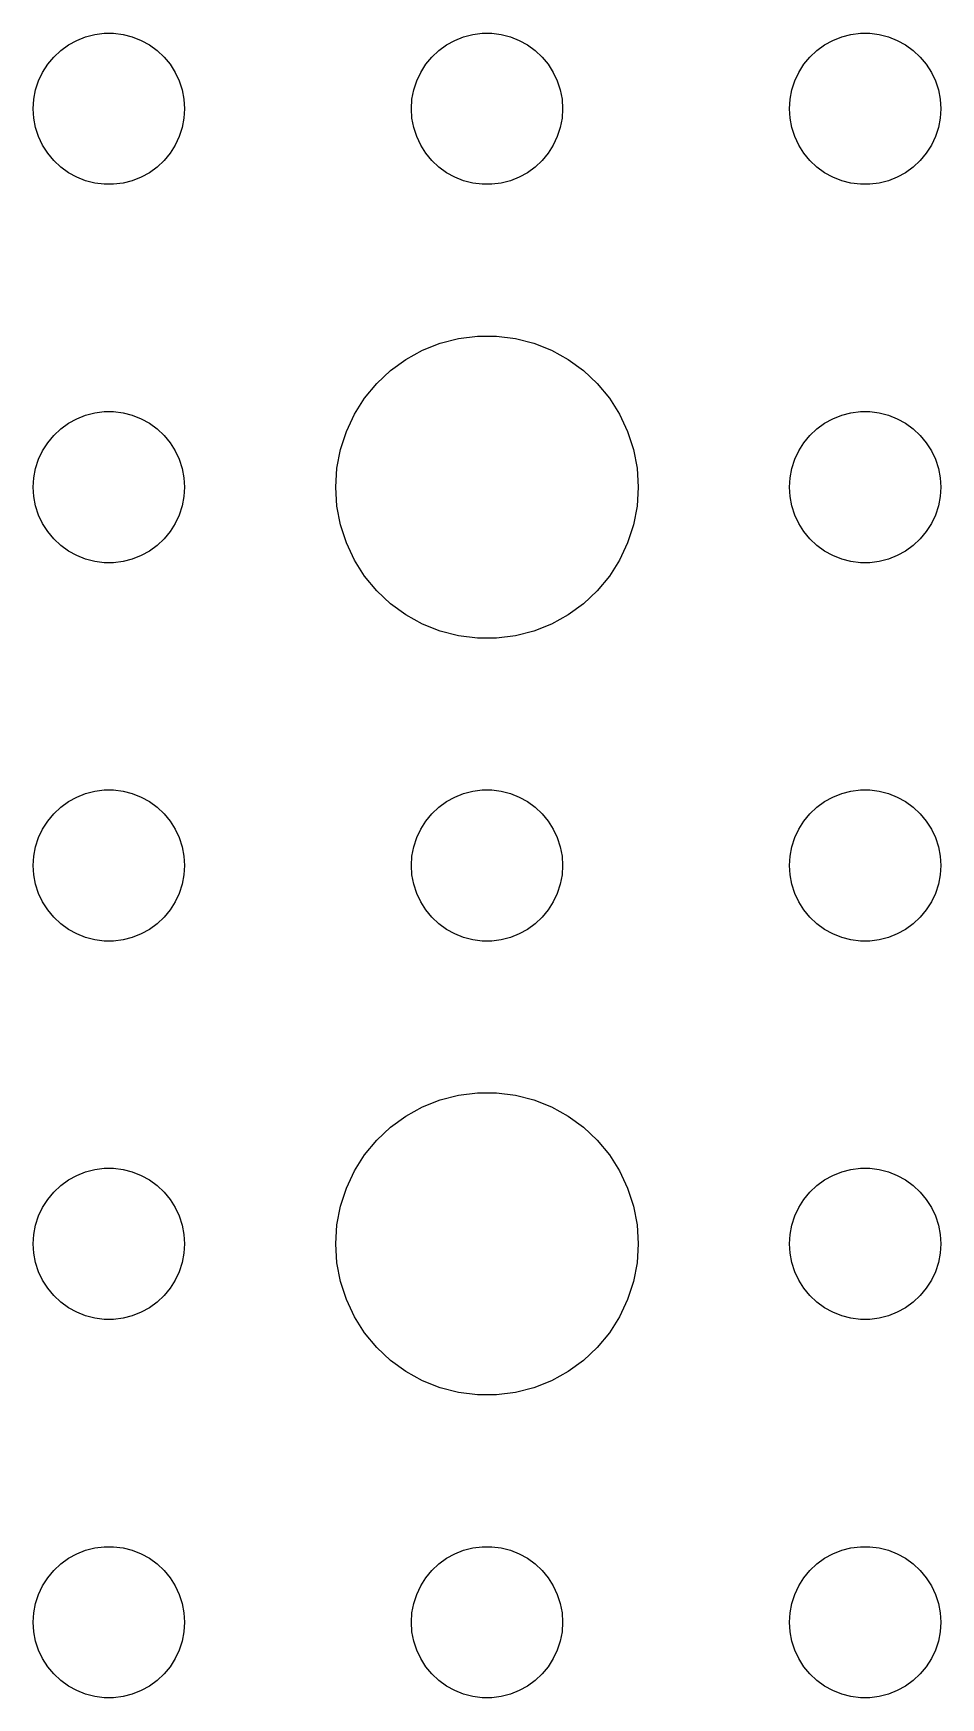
# Model space of a CAD drawing. Header units: metres. Extents: x -150 to 150, y -149 to 149.
# Drawn here: x -1.5 to 16.5, y -1.5 to 31.5 of the extents above; entities that cross this region are included whole.
import ezdxf

# ---------------------------------------------------------------- set-up
doc = ezdxf.new("R2010")
doc.units = ezdxf.units.M

msp = doc.modelspace()

# ---------------------------------------------------------------- linework, layer by layer
for p, q in [((-0.80373, 31.2665), (-0.63866, 31.3572)), ((-0.63866, 31.3572), (-0.46352, 31.4266)), ((-0.46352, 31.4266), (-0.28107, 31.4734)), ((-0.28107, 31.4734), (-0.09418, 31.497)), ((-0.09418, 31.497), (0.09418, 31.497)), ((0.09418, 31.497), (0.28107, 31.4734)), ((0.28107, 31.4734), (0.46352, 31.4266)), ((0.46352, 31.4266), (0.63866, 31.3572)), ((0.63866, 31.3572), (0.80373, 31.2665)), ((6.69626, 31.2665), (6.86133, 31.3572)), ((6.86133, 31.3572), (7.03647, 31.4266)), ((7.03647, 31.4266), (7.21892, 31.4734)), ((7.21892, 31.4734), (7.40581, 31.497)), ((7.40581, 31.497), (7.59418, 31.497)), ((7.59418, 31.497), (7.78107, 31.4734)), ((7.78107, 31.4734), (7.96352, 31.4266)), ((7.96352, 31.4266), (8.13866, 31.3572)), ((8.13866, 31.3572), (8.30373, 31.2665)), ((14.1963, 31.2665), (14.3613, 31.3572)), ((14.3613, 31.3572), (14.5365, 31.4266)), ((14.5365, 31.4266), (14.7189, 31.4734)), ((14.7189, 31.4734), (14.9058, 31.497)), ((14.9058, 31.497), (15.0942, 31.497)), ((15.0942, 31.497), (15.2811, 31.4734)), ((15.2811, 31.4734), (15.4635, 31.4266)), ((15.4635, 31.4266), (15.6387, 31.3572)), ((15.6387, 31.3572), (15.8037, 31.2665)), ((-1.21352, 30.8817), (-1.09344, 31.0268)), ((-1.09344, 31.0268), (-0.95613, 31.1558)), ((-0.95613, 31.1558), (-0.80373, 31.2665)), ((0.80373, 31.2665), (0.95613, 31.1558)), ((0.95613, 31.1558), (1.09344, 31.0268)), ((1.09344, 31.0268), (1.21352, 30.8817)), ((6.28647, 30.8817), (6.40654, 31.0268)), ((6.40654, 31.0268), (6.54385, 31.1558)), ((6.54385, 31.1558), (6.69626, 31.2665)), ((8.30373, 31.2665), (8.45613, 31.1558)), ((8.45613, 31.1558), (8.59344, 31.0268)), ((8.59344, 31.0268), (8.71352, 30.8817)), ((13.7865, 30.8817), (13.9065, 31.0268)), ((13.9065, 31.0268), (14.0439, 31.1558)), ((14.0439, 31.1558), (14.1963, 31.2665)), ((15.8037, 31.2665), (15.9561, 31.1558)), ((15.9561, 31.1558), (16.0934, 31.0268)), ((16.0934, 31.0268), (16.2135, 30.8817)), ((-1.39465, 30.5522), (-1.31445, 30.7226)), ((-1.31445, 30.7226), (-1.21352, 30.8817)), ((1.21352, 30.8817), (1.31445, 30.7226)), ((1.31445, 30.7226), (1.39465, 30.5522)), ((6.10533, 30.5522), (6.18553, 30.7226)), ((6.18553, 30.7226), (6.28647, 30.8817)), ((8.71352, 30.8817), (8.81445, 30.7226)), ((8.81445, 30.7226), (8.89465, 30.5522)), ((13.6053, 30.5522), (13.6855, 30.7226)), ((13.6855, 30.7226), (13.7865, 30.8817)), ((16.2135, 30.8817), (16.3145, 30.7226)), ((16.3145, 30.7226), (16.3947, 30.5522)), ((-1.48816, 30.188), (-1.45287, 30.373)), ((-1.45287, 30.373), (-1.39465, 30.5522)), ((1.39465, 30.5522), (1.45287, 30.373)), ((1.45287, 30.373), (1.48816, 30.188)), ((6.01183, 30.188), (6.04712, 30.373)), ((6.04712, 30.373), (6.10533, 30.5522)), ((8.89465, 30.5522), (8.95287, 30.373)), ((8.95287, 30.373), (8.98816, 30.188)), ((13.5118, 30.188), (13.5471, 30.373)), ((13.5471, 30.373), (13.6053, 30.5522)), ((16.3947, 30.5522), (16.4529, 30.373)), ((16.4529, 30.373), (16.4882, 30.188)), ((-1.5, 30), (-1.48816, 30.188)), ((1.48816, 30.188), (1.5, 30)), ((6, 30), (6.01183, 30.188)), ((8.98816, 30.188), (9, 30)), ((13.5, 30), (13.5118, 30.188)), ((16.4882, 30.188), (16.5, 30)), ((-1.48816, 29.812), (-1.5, 30)), ((-1.45287, 29.627), (-1.48816, 29.812)), ((1.48816, 29.812), (1.45287, 29.627)), ((1.5, 30), (1.48816, 29.812)), ((6.01183, 29.812), (6, 30)), ((6.04712, 29.627), (6.01183, 29.812)), ((8.98816, 29.812), (8.95287, 29.627)), ((9, 30), (8.98816, 29.812)), ((13.5118, 29.812), (13.5, 30)), ((13.5471, 29.627), (13.5118, 29.812)), ((16.4882, 29.812), (16.4529, 29.627)), ((16.5, 30), (16.4882, 29.812)), ((-1.39465, 29.4478), (-1.45287, 29.627)), ((-1.31445, 29.2774), (-1.39465, 29.4478)), ((1.39465, 29.4478), (1.31445, 29.2774)), ((1.45287, 29.627), (1.39465, 29.4478)), ((6.10533, 29.4478), (6.04712, 29.627)), ((6.18553, 29.2774), (6.10533, 29.4478)), ((8.89465, 29.4478), (8.81445, 29.2774)), ((8.95287, 29.627), (8.89465, 29.4478)), ((13.6053, 29.4478), (13.5471, 29.627)), ((13.6855, 29.2774), (13.6053, 29.4478)), ((16.3947, 29.4478), (16.3145, 29.2774)), ((16.4529, 29.627), (16.3947, 29.4478)), ((-1.21352, 29.1183), (-1.31445, 29.2774)), ((-1.09344, 28.9732), (-1.21352, 29.1183)), ((1.21352, 29.1183), (1.09344, 28.9732)), ((1.31445, 29.2774), (1.21352, 29.1183)), ((6.28647, 29.1183), (6.18553, 29.2774)), ((6.40654, 28.9732), (6.28647, 29.1183)), ((8.71352, 29.1183), (8.59344, 28.9732)), ((8.81445, 29.2774), (8.71352, 29.1183)), ((13.7865, 29.1183), (13.6855, 29.2774)), ((13.9065, 28.9732), (13.7865, 29.1183)), ((16.2135, 29.1183), (16.0934, 28.9732)), ((16.3145, 29.2774), (16.2135, 29.1183)), ((-0.95613, 28.8442), (-1.09344, 28.9732)), ((-0.80373, 28.7335), (-0.95613, 28.8442)), ((-0.63866, 28.6427), (-0.80373, 28.7335)), ((0.80373, 28.7335), (0.63866, 28.6427)), ((0.95613, 28.8442), (0.80373, 28.7335)), ((1.09344, 28.9732), (0.95613, 28.8442)), ((6.54385, 28.8442), (6.40654, 28.9732)), ((6.69626, 28.7335), (6.54385, 28.8442)), ((6.86133, 28.6427), (6.69626, 28.7335)), ((8.30373, 28.7335), (8.13866, 28.6427)), ((8.45613, 28.8442), (8.30373, 28.7335)), ((8.59344, 28.9732), (8.45613, 28.8442)), ((14.0439, 28.8442), (13.9065, 28.9732)), ((14.1963, 28.7335), (14.0439, 28.8442)), ((14.3613, 28.6427), (14.1963, 28.7335)), ((15.8037, 28.7335), (15.6387, 28.6427)), ((15.9561, 28.8442), (15.8037, 28.7335)), ((16.0934, 28.9732), (15.9561, 28.8442)), ((-0.46352, 28.5734), (-0.63866, 28.6427)), ((-0.28107, 28.5266), (-0.46352, 28.5734)), ((-0.09418, 28.503), (-0.28107, 28.5266)), ((0.09418, 28.503), (-0.09418, 28.503)), ((0.28107, 28.5266), (0.09418, 28.503)), ((0.46352, 28.5734), (0.28107, 28.5266)), ((0.63866, 28.6427), (0.46352, 28.5734)), ((7.03647, 28.5734), (6.86133, 28.6427)), ((7.21892, 28.5266), (7.03647, 28.5734)), ((7.40581, 28.503), (7.21892, 28.5266)), ((7.59418, 28.503), (7.40581, 28.503)), ((7.78107, 28.5266), (7.59418, 28.503)), ((7.96352, 28.5734), (7.78107, 28.5266)), ((8.13866, 28.6427), (7.96352, 28.5734)), ((14.5365, 28.5734), (14.3613, 28.6427)), ((14.7189, 28.5266), (14.5365, 28.5734)), ((14.9058, 28.503), (14.7189, 28.5266)), ((15.0942, 28.503), (14.9058, 28.503)), ((15.2811, 28.5266), (15.0942, 28.503)), ((15.4635, 28.5734), (15.2811, 28.5266)), ((15.6387, 28.6427), (15.4635, 28.5734)), ((6.57294, 25.3532), (6.93785, 25.4469)), ((6.93785, 25.4469), (7.31161, 25.4941)), ((7.31161, 25.4941), (7.68837, 25.4941)), ((7.68837, 25.4941), (8.06213, 25.4469)), ((8.06213, 25.4469), (8.42705, 25.3532)), ((5.89252, 25.033), (6.22266, 25.2145)), ((6.22266, 25.2145), (6.57294, 25.3532)), ((8.42705, 25.3532), (8.77733, 25.2145)), ((8.77733, 25.2145), (9.10747, 25.033)), ((5.31308, 24.5536), (5.58772, 24.8115)), ((5.58772, 24.8115), (5.89252, 25.033)), ((9.10747, 25.033), (9.41226, 24.8115)), ((9.41226, 24.8115), (9.6869, 24.5536)), ((5.07294, 24.2634), (5.31308, 24.5536)), ((9.6869, 24.5536), (9.92705, 24.2634)), ((4.87108, 23.9453), (5.07294, 24.2634)), ((9.92705, 24.2634), (10.1289, 23.9453)), ((-0.95613, 23.6558), (-0.80373, 23.7665)), ((-0.80373, 23.7665), (-0.63866, 23.8572)), ((-0.63866, 23.8572), (-0.46352, 23.9266)), ((-0.46352, 23.9266), (-0.28107, 23.9734)), ((-0.28107, 23.9734), (-0.09418, 23.997)), ((-0.09418, 23.997), (0.09418, 23.997)), ((0.09418, 23.997), (0.28107, 23.9734)), ((0.28107, 23.9734), (0.46352, 23.9266)), ((0.46352, 23.9266), (0.63866, 23.8572)), ((0.63866, 23.8572), (0.80373, 23.7665)), ((0.80373, 23.7665), (0.95613, 23.6558)), ((4.71066, 23.6044), (4.87108, 23.9453)), ((10.1289, 23.9453), (10.2893, 23.6044)), ((14.0439, 23.6558), (14.1963, 23.7665)), ((14.1963, 23.7665), (14.3613, 23.8572)), ((14.3613, 23.8572), (14.5365, 23.9266)), ((14.5365, 23.9266), (14.7189, 23.9734)), ((14.7189, 23.9734), (14.9058, 23.997)), ((14.9058, 23.997), (15.0942, 23.997)), ((15.0942, 23.997), (15.2811, 23.9734)), ((15.2811, 23.9734), (15.4635, 23.9266)), ((15.4635, 23.9266), (15.6387, 23.8572)), ((15.6387, 23.8572), (15.8037, 23.7665)), ((15.8037, 23.7665), (15.9561, 23.6558)), ((-1.21352, 23.3817), (-1.09344, 23.5268)), ((-1.09344, 23.5268), (-0.95613, 23.6558)), ((0.95613, 23.6558), (1.09344, 23.5268)), ((1.09344, 23.5268), (1.21352, 23.3817)), ((4.59424, 23.2461), (4.71066, 23.6044)), ((10.2893, 23.6044), (10.4057, 23.2461)), ((13.7865, 23.3817), (13.9065, 23.5268)), ((13.9065, 23.5268), (14.0439, 23.6558)), ((15.9561, 23.6558), (16.0934, 23.5268)), ((16.0934, 23.5268), (16.2135, 23.3817)), ((-1.39465, 23.0522), (-1.31445, 23.2226)), ((-1.31445, 23.2226), (-1.21352, 23.3817)), ((1.21352, 23.3817), (1.31445, 23.2226)), ((1.31445, 23.2226), (1.39465, 23.0522)), ((4.52365, 22.876), (4.59424, 23.2461)), ((10.4057, 23.2461), (10.4763, 22.876)), ((13.6053, 23.0522), (13.6855, 23.2226)), ((13.6855, 23.2226), (13.7865, 23.3817)), ((16.2135, 23.3817), (16.3145, 23.2226)), ((16.3145, 23.2226), (16.3947, 23.0522)), ((-1.48816, 22.688), (-1.45287, 22.873)), ((-1.45287, 22.873), (-1.39465, 23.0522)), ((1.39465, 23.0522), (1.45287, 22.873)), ((1.45287, 22.873), (1.48816, 22.688)), ((4.5, 22.5), (4.52365, 22.876)), ((10.4763, 22.876), (10.5, 22.5)), ((13.5118, 22.688), (13.5471, 22.873)), ((13.5471, 22.873), (13.6053, 23.0522)), ((16.3947, 23.0522), (16.4529, 22.873)), ((16.4529, 22.873), (16.4882, 22.688)), ((-1.5, 22.5), (-1.48816, 22.688)), ((-1.48816, 22.312), (-1.5, 22.5)), ((1.48816, 22.688), (1.5, 22.5)), ((1.5, 22.5), (1.48816, 22.312)), ((4.52365, 22.124), (4.5, 22.5)), ((10.5, 22.5), (10.4763, 22.124)), ((13.5, 22.5), (13.5118, 22.688)), ((13.5118, 22.312), (13.5, 22.5)), ((16.4882, 22.688), (16.5, 22.5)), ((16.5, 22.5), (16.4882, 22.312)), ((-1.45287, 22.127), (-1.48816, 22.312)), ((-1.39465, 21.9478), (-1.45287, 22.127)), ((1.45287, 22.127), (1.39465, 21.9478)), ((1.48816, 22.312), (1.45287, 22.127)), ((4.59424, 21.7539), (4.52365, 22.124)), ((10.4763, 22.124), (10.4057, 21.7539)), ((13.5471, 22.127), (13.5118, 22.312)), ((13.6053, 21.9478), (13.5471, 22.127)), ((16.4529, 22.127), (16.3947, 21.9478)), ((16.4882, 22.312), (16.4529, 22.127)), ((-1.31445, 21.7774), (-1.39465, 21.9478)), ((-1.21352, 21.6183), (-1.31445, 21.7774)), ((1.31445, 21.7774), (1.21352, 21.6183)), ((1.39465, 21.9478), (1.31445, 21.7774)), ((13.6855, 21.7774), (13.6053, 21.9478)), ((13.7865, 21.6183), (13.6855, 21.7774)), ((16.3145, 21.7774), (16.2135, 21.6183)), ((16.3947, 21.9478), (16.3145, 21.7774)), ((-1.09344, 21.4732), (-1.21352, 21.6183)), ((-0.95613, 21.3442), (-1.09344, 21.4732)), ((1.09344, 21.4732), (0.95613, 21.3442)), ((1.21352, 21.6183), (1.09344, 21.4732)), ((4.71066, 21.3956), (4.59424, 21.7539)), ((10.4057, 21.7539), (10.2893, 21.3956)), ((13.9065, 21.4732), (13.7865, 21.6183)), ((14.0439, 21.3442), (13.9065, 21.4732)), ((16.0934, 21.4732), (15.9561, 21.3442)), ((16.2135, 21.6183), (16.0934, 21.4732)), ((-0.80373, 21.2335), (-0.95613, 21.3442)), ((-0.63866, 21.1427), (-0.80373, 21.2335)), ((-0.46352, 21.0734), (-0.63866, 21.1427)), ((0.63866, 21.1427), (0.46352, 21.0734)), ((0.80373, 21.2335), (0.63866, 21.1427)), ((0.95613, 21.3442), (0.80373, 21.2335)), ((4.87108, 21.0547), (4.71066, 21.3956)), ((10.2893, 21.3956), (10.1289, 21.0547)), ((14.1963, 21.2335), (14.0439, 21.3442)), ((14.3613, 21.1427), (14.1963, 21.2335)), ((14.5365, 21.0734), (14.3613, 21.1427)), ((15.6387, 21.1427), (15.4635, 21.0734)), ((15.8037, 21.2335), (15.6387, 21.1427)), ((15.9561, 21.3442), (15.8037, 21.2335)), ((-0.28107, 21.0266), (-0.46352, 21.0734)), ((-0.09418, 21.003), (-0.28107, 21.0266)), ((0.09418, 21.003), (-0.09418, 21.003)), ((0.28107, 21.0266), (0.09418, 21.003)), ((0.46352, 21.0734), (0.28107, 21.0266)), ((5.07294, 20.7366), (4.87108, 21.0547)), ((10.1289, 21.0547), (9.92705, 20.7366)), ((14.7189, 21.0266), (14.5365, 21.0734)), ((14.9058, 21.003), (14.7189, 21.0266)), ((15.0942, 21.003), (14.9058, 21.003)), ((15.2811, 21.0266), (15.0942, 21.003)), ((15.4635, 21.0734), (15.2811, 21.0266)), ((5.31308, 20.4464), (5.07294, 20.7366)), ((9.92705, 20.7366), (9.6869, 20.4464)), ((5.58772, 20.1884), (5.31308, 20.4464)), ((5.89252, 19.967), (5.58772, 20.1884)), ((9.41226, 20.1884), (9.10747, 19.967)), ((9.6869, 20.4464), (9.41226, 20.1884)), ((6.22266, 19.7855), (5.89252, 19.967)), ((9.10747, 19.967), (8.77733, 19.7855)), ((6.57294, 19.6468), (6.22266, 19.7855)), ((6.93785, 19.5531), (6.57294, 19.6468)), ((7.31161, 19.5059), (6.93785, 19.5531)), ((7.68837, 19.5059), (7.31161, 19.5059)), ((8.06213, 19.5531), (7.68837, 19.5059)), ((8.42705, 19.6468), (8.06213, 19.5531)), ((8.77733, 19.7855), (8.42705, 19.6468)), ((-0.95613, 16.1558), (-0.80373, 16.2665)), ((-0.80373, 16.2665), (-0.63866, 16.3572)), ((-0.63866, 16.3572), (-0.46352, 16.4266)), ((-0.46352, 16.4266), (-0.28107, 16.4734)), ((-0.28107, 16.4734), (-0.09418, 16.497)), ((-0.09418, 16.497), (0.09418, 16.497)), ((0.09418, 16.497), (0.28107, 16.4734)), ((0.28107, 16.4734), (0.46352, 16.4266)), ((0.46352, 16.4266), (0.63866, 16.3572)), ((0.63866, 16.3572), (0.80373, 16.2665)), ((0.80373, 16.2665), (0.95613, 16.1558)), ((6.54385, 16.1558), (6.69626, 16.2665)), ((6.69626, 16.2665), (6.86133, 16.3572)), ((6.86133, 16.3572), (7.03647, 16.4266)), ((7.03647, 16.4266), (7.21892, 16.4734)), ((7.21892, 16.4734), (7.40581, 16.497)), ((7.40581, 16.497), (7.59418, 16.497)), ((7.59418, 16.497), (7.78107, 16.4734)), ((7.78107, 16.4734), (7.96352, 16.4266)), ((7.96352, 16.4266), (8.13866, 16.3572)), ((8.13866, 16.3572), (8.30373, 16.2665)), ((8.30373, 16.2665), (8.45613, 16.1558)), ((14.0439, 16.1558), (14.1963, 16.2665)), ((14.1963, 16.2665), (14.3613, 16.3572)), ((14.3613, 16.3572), (14.5365, 16.4266)), ((14.5365, 16.4266), (14.7189, 16.4734)), ((14.7189, 16.4734), (14.9058, 16.497)), ((14.9058, 16.497), (15.0942, 16.497)), ((15.0942, 16.497), (15.2811, 16.4734)), ((15.2811, 16.4734), (15.4635, 16.4266)), ((15.4635, 16.4266), (15.6387, 16.3572)), ((15.6387, 16.3572), (15.8037, 16.2665)), ((15.8037, 16.2665), (15.9561, 16.1558)), ((-1.31445, 15.7226), (-1.21352, 15.8817)), ((-1.21352, 15.8817), (-1.09344, 16.0268)), ((-1.09344, 16.0268), (-0.95613, 16.1558)), ((0.95613, 16.1558), (1.09344, 16.0268)), ((1.09344, 16.0268), (1.21352, 15.8817)), ((1.21352, 15.8817), (1.31445, 15.7226)), ((6.18553, 15.7226), (6.28647, 15.8817)), ((6.28647, 15.8817), (6.40654, 16.0268)), ((6.40654, 16.0268), (6.54385, 16.1558)), ((8.45613, 16.1558), (8.59344, 16.0268)), ((8.59344, 16.0268), (8.71352, 15.8817)), ((8.71352, 15.8817), (8.81445, 15.7226)), ((13.6855, 15.7226), (13.7865, 15.8817)), ((13.7865, 15.8817), (13.9065, 16.0268)), ((13.9065, 16.0268), (14.0439, 16.1558)), ((15.9561, 16.1558), (16.0934, 16.0268)), ((16.0934, 16.0268), (16.2135, 15.8817)), ((16.2135, 15.8817), (16.3145, 15.7226)), ((-1.45287, 15.373), (-1.39465, 15.5522)), ((-1.39465, 15.5522), (-1.31445, 15.7226)), ((1.31445, 15.7226), (1.39465, 15.5522)), ((1.39465, 15.5522), (1.45287, 15.373)), ((6.04712, 15.373), (6.10533, 15.5522)), ((6.10533, 15.5522), (6.18553, 15.7226)), ((8.81445, 15.7226), (8.89465, 15.5522)), ((8.89465, 15.5522), (8.95287, 15.373)), ((13.5471, 15.373), (13.6053, 15.5522)), ((13.6053, 15.5522), (13.6855, 15.7226)), ((16.3145, 15.7226), (16.3947, 15.5522)), ((16.3947, 15.5522), (16.4529, 15.373)), ((-1.5, 15), (-1.48816, 15.188)), ((-1.48816, 15.188), (-1.45287, 15.373)), ((1.45287, 15.373), (1.48816, 15.188)), ((1.48816, 15.188), (1.5, 15)), ((6, 15), (6.01183, 15.188)), ((6.01183, 15.188), (6.04712, 15.373)), ((8.95287, 15.373), (8.98816, 15.188)), ((8.98816, 15.188), (9, 15)), ((13.5, 15), (13.5118, 15.188)), ((13.5118, 15.188), (13.5471, 15.373)), ((16.4529, 15.373), (16.4882, 15.188)), ((16.4882, 15.188), (16.5, 15)), ((-1.48816, 14.812), (-1.5, 15)), ((1.5, 15), (1.48816, 14.812)), ((6.01183, 14.812), (6, 15)), ((9, 15), (8.98816, 14.812)), ((13.5118, 14.812), (13.5, 15)), ((16.5, 15), (16.4882, 14.812)), ((-1.45287, 14.627), (-1.48816, 14.812)), ((-1.39465, 14.4478), (-1.45287, 14.627)), ((1.45287, 14.627), (1.39465, 14.4478)), ((1.48816, 14.812), (1.45287, 14.627)), ((6.04712, 14.627), (6.01183, 14.812)), ((6.10533, 14.4478), (6.04712, 14.627)), ((8.95287, 14.627), (8.89465, 14.4478)), ((8.98816, 14.812), (8.95287, 14.627)), ((13.5471, 14.627), (13.5118, 14.812)), ((13.6053, 14.4478), (13.5471, 14.627)), ((16.4529, 14.627), (16.3947, 14.4478)), ((16.4882, 14.812), (16.4529, 14.627)), ((-1.31445, 14.2774), (-1.39465, 14.4478)), ((-1.21352, 14.1183), (-1.31445, 14.2774)), ((1.31445, 14.2774), (1.21352, 14.1183)), ((1.39465, 14.4478), (1.31445, 14.2774)), ((6.18553, 14.2774), (6.10533, 14.4478)), ((6.28647, 14.1183), (6.18553, 14.2774)), ((8.81445, 14.2774), (8.71352, 14.1183)), ((8.89465, 14.4478), (8.81445, 14.2774)), ((13.6855, 14.2774), (13.6053, 14.4478)), ((13.7865, 14.1183), (13.6855, 14.2774)), ((16.3145, 14.2774), (16.2135, 14.1183)), ((16.3947, 14.4478), (16.3145, 14.2774)), ((-1.09344, 13.9732), (-1.21352, 14.1183)), ((-0.95613, 13.8442), (-1.09344, 13.9732)), ((1.09344, 13.9732), (0.95613, 13.8442)), ((1.21352, 14.1183), (1.09344, 13.9732)), ((6.40654, 13.9732), (6.28647, 14.1183)), ((6.54385, 13.8442), (6.40654, 13.9732)), ((8.59344, 13.9732), (8.45613, 13.8442)), ((8.71352, 14.1183), (8.59344, 13.9732)), ((13.9065, 13.9732), (13.7865, 14.1183)), ((14.0439, 13.8442), (13.9065, 13.9732)), ((16.0934, 13.9732), (15.9561, 13.8442)), ((16.2135, 14.1183), (16.0934, 13.9732)), ((-0.80373, 13.7335), (-0.95613, 13.8442)), ((-0.63866, 13.6427), (-0.80373, 13.7335)), ((-0.46352, 13.5734), (-0.63866, 13.6427)), ((-0.28107, 13.5266), (-0.46352, 13.5734)), ((0.46352, 13.5734), (0.28107, 13.5266)), ((0.63866, 13.6427), (0.46352, 13.5734)), ((0.80373, 13.7335), (0.63866, 13.6427)), ((0.95613, 13.8442), (0.80373, 13.7335)), ((6.69626, 13.7335), (6.54385, 13.8442)), ((6.86133, 13.6427), (6.69626, 13.7335)), ((7.03647, 13.5734), (6.86133, 13.6427)), ((7.21892, 13.5266), (7.03647, 13.5734)), ((7.96352, 13.5734), (7.78107, 13.5266)), ((8.13866, 13.6427), (7.96352, 13.5734)), ((8.30373, 13.7335), (8.13866, 13.6427)), ((8.45613, 13.8442), (8.30373, 13.7335)), ((14.1963, 13.7335), (14.0439, 13.8442)), ((14.3613, 13.6427), (14.1963, 13.7335)), ((14.5365, 13.5734), (14.3613, 13.6427)), ((14.7189, 13.5266), (14.5365, 13.5734)), ((15.4635, 13.5734), (15.2811, 13.5266)), ((15.6387, 13.6427), (15.4635, 13.5734)), ((15.8037, 13.7335), (15.6387, 13.6427)), ((15.9561, 13.8442), (15.8037, 13.7335)), ((-0.09418, 13.5029), (-0.28107, 13.5266)), ((0.09418, 13.5029), (-0.09418, 13.5029)), ((0.28107, 13.5266), (0.09418, 13.5029)), ((7.40581, 13.5029), (7.21892, 13.5266)), ((7.59418, 13.5029), (7.40581, 13.5029)), ((7.78107, 13.5266), (7.59418, 13.5029)), ((14.9058, 13.5029), (14.7189, 13.5266)), ((15.0942, 13.5029), (14.9058, 13.5029)), ((15.2811, 13.5266), (15.0942, 13.5029)), ((6.22266, 10.2145), (6.57294, 10.3532)), ((6.57294, 10.3532), (6.93785, 10.4469)), ((6.93785, 10.4469), (7.31161, 10.4941)), ((7.31161, 10.4941), (7.68837, 10.4941)), ((7.68837, 10.4941), (8.06213, 10.4469)), ((8.06213, 10.4469), (8.42705, 10.3532)), ((8.42705, 10.3532), (8.77733, 10.2145)), ((5.58772, 9.81154), (5.89252, 10.033)), ((5.89252, 10.033), (6.22266, 10.2145)), ((8.77733, 10.2145), (9.10747, 10.033)), ((9.10747, 10.033), (9.41226, 9.81154)), ((5.31308, 9.55363), (5.58772, 9.81154)), ((9.41226, 9.81154), (9.6869, 9.55363)), ((4.87108, 8.94525), (5.07294, 9.26335)), ((5.07294, 9.26335), (5.31308, 9.55363)), ((9.6869, 9.55363), (9.92705, 9.26335)), ((9.92705, 9.26335), (10.1289, 8.94525)), ((-0.63866, 8.85724), (-0.46352, 8.92657)), ((-0.46352, 8.92657), (-0.28107, 8.97342)), ((-0.28107, 8.97342), (-0.09418, 8.99704)), ((-0.09418, 8.99704), (0.09418, 8.99704)), ((0.09418, 8.99704), (0.28107, 8.97342)), ((0.28107, 8.97342), (0.46352, 8.92657)), ((0.46352, 8.92657), (0.63866, 8.85724)), ((4.71066, 8.60437), (4.87108, 8.94525)), ((10.1289, 8.94525), (10.2893, 8.60437)), ((14.3613, 8.85724), (14.5365, 8.92657)), ((14.5365, 8.92657), (14.7189, 8.97342)), ((14.7189, 8.97342), (14.9058, 8.99704)), ((14.9058, 8.99704), (15.0942, 8.99704)), ((15.0942, 8.99704), (15.2811, 8.97342)), ((15.2811, 8.97342), (15.4635, 8.92657)), ((15.4635, 8.92657), (15.6387, 8.85724)), ((-1.09344, 8.52681), (-0.95613, 8.65576)), ((-0.95613, 8.65576), (-0.80373, 8.76648)), ((-0.80373, 8.76648), (-0.63866, 8.85724)), ((0.63866, 8.85724), (0.80373, 8.76648)), ((0.80373, 8.76648), (0.95613, 8.65576)), ((0.95613, 8.65576), (1.09344, 8.52681)), ((4.59424, 8.24606), (4.71066, 8.60437)), ((10.2893, 8.60437), (10.4057, 8.24606)), ((13.9065, 8.52681), (14.0439, 8.65576)), ((14.0439, 8.65576), (14.1963, 8.76648)), ((14.1963, 8.76648), (14.3613, 8.85724)), ((15.6387, 8.85724), (15.8037, 8.76648)), ((15.8037, 8.76648), (15.9561, 8.65576)), ((15.9561, 8.65576), (16.0934, 8.52681)), ((-1.31445, 8.22263), (-1.21352, 8.38167)), ((-1.21352, 8.38167), (-1.09344, 8.52681)), ((1.09344, 8.52681), (1.21352, 8.38167)), ((1.21352, 8.38167), (1.31445, 8.22263)), ((13.6855, 8.22263), (13.7865, 8.38167)), ((13.7865, 8.38167), (13.9065, 8.52681)), ((16.0934, 8.52681), (16.2135, 8.38167)), ((16.2135, 8.38167), (16.3145, 8.22263)), ((-1.45287, 7.87303), (-1.39465, 8.05219)), ((-1.39465, 8.05219), (-1.31445, 8.22263)), ((1.31445, 8.22263), (1.39465, 8.05219)), ((1.39465, 8.05219), (1.45287, 7.87303)), ((4.52365, 7.87599), (4.59424, 8.24606)), ((10.4057, 8.24606), (10.4763, 7.87599)), ((13.5471, 7.87303), (13.6053, 8.05219)), ((13.6053, 8.05219), (13.6855, 8.22263)), ((16.3145, 8.22263), (16.3947, 8.05219)), ((16.3947, 8.05219), (16.4529, 7.87303)), ((-1.5, 7.5), (-1.48816, 7.68799)), ((-1.48816, 7.68799), (-1.45287, 7.87303)), ((1.45287, 7.87303), (1.48816, 7.68799)), ((1.48816, 7.68799), (1.5, 7.5)), ((4.5, 7.5), (4.52365, 7.87599)), ((10.4763, 7.87599), (10.5, 7.5)), ((13.5, 7.5), (13.5118, 7.68799)), ((13.5118, 7.68799), (13.5471, 7.87303)), ((16.4529, 7.87303), (16.4882, 7.68799)), ((16.4882, 7.68799), (16.5, 7.5)), ((-1.48816, 7.312), (-1.5, 7.5)), ((-1.45287, 7.12695), (-1.48816, 7.312)), ((1.48816, 7.312), (1.45287, 7.12695)), ((1.5, 7.5), (1.48816, 7.312)), ((4.52365, 7.12399), (4.5, 7.5)), ((10.5, 7.5), (10.4763, 7.12399)), ((13.5118, 7.312), (13.5, 7.5)), ((13.5471, 7.12695), (13.5118, 7.312)), ((16.4882, 7.312), (16.4529, 7.12695)), ((16.5, 7.5), (16.4882, 7.312)), ((-1.39465, 6.9478), (-1.45287, 7.12695)), ((-1.31445, 6.77736), (-1.39465, 6.9478)), ((1.39465, 6.9478), (1.31445, 6.77736)), ((1.45287, 7.12695), (1.39465, 6.9478)), ((4.59424, 6.75392), (4.52365, 7.12399)), ((10.4763, 7.12399), (10.4057, 6.75392)), ((13.6053, 6.9478), (13.5471, 7.12695)), ((13.6855, 6.77736), (13.6053, 6.9478)), ((16.3947, 6.9478), (16.3145, 6.77736)), ((16.4529, 7.12695), (16.3947, 6.9478)), ((-1.21352, 6.61832), (-1.31445, 6.77736)), ((-1.09344, 6.47318), (-1.21352, 6.61832)), ((1.21352, 6.61832), (1.09344, 6.47318)), ((1.31445, 6.77736), (1.21352, 6.61832)), ((4.71066, 6.39561), (4.59424, 6.75392)), ((10.4057, 6.75392), (10.2893, 6.39561)), ((13.7865, 6.61832), (13.6855, 6.77736)), ((13.9065, 6.47318), (13.7865, 6.61832)), ((16.2135, 6.61832), (16.0934, 6.47318)), ((16.3145, 6.77736), (16.2135, 6.61832)), ((-0.95613, 6.34422), (-1.09344, 6.47318)), ((-0.80373, 6.23351), (-0.95613, 6.34422)), ((0.95613, 6.34422), (0.80373, 6.23351)), ((1.09344, 6.47318), (0.95613, 6.34422)), ((4.87108, 6.05473), (4.71066, 6.39561)), ((10.2893, 6.39561), (10.1289, 6.05473)), ((14.0439, 6.34422), (13.9065, 6.47318)), ((14.1963, 6.23351), (14.0439, 6.34422)), ((15.9561, 6.34422), (15.8037, 6.23351)), ((16.0934, 6.47318), (15.9561, 6.34422)), ((-0.63866, 6.14275), (-0.80373, 6.23351)), ((-0.46352, 6.07341), (-0.63866, 6.14275)), ((-0.28107, 6.02657), (-0.46352, 6.07341)), ((-0.09418, 6.00294), (-0.28107, 6.02657)), ((0.09418, 6.00294), (-0.09418, 6.00294)), ((0.28107, 6.02657), (0.09418, 6.00294)), ((0.46352, 6.07341), (0.28107, 6.02657)), ((0.63866, 6.14275), (0.46352, 6.07341)), ((0.80373, 6.23351), (0.63866, 6.14275)), ((5.07294, 5.73663), (4.87108, 6.05473)), ((10.1289, 6.05473), (9.92705, 5.73663)), ((14.3613, 6.14275), (14.1963, 6.23351)), ((14.5365, 6.07341), (14.3613, 6.14275)), ((14.7189, 6.02657), (14.5365, 6.07341)), ((14.9058, 6.00294), (14.7189, 6.02657)), ((15.0942, 6.00294), (14.9058, 6.00294)), ((15.2811, 6.02657), (15.0942, 6.00294)), ((15.4635, 6.07341), (15.2811, 6.02657)), ((15.6387, 6.14275), (15.4635, 6.07341)), ((15.8037, 6.23351), (15.6387, 6.14275)), ((5.31308, 5.44635), (5.07294, 5.73663)), ((9.92705, 5.73663), (9.6869, 5.44635)), ((5.58772, 5.18845), (5.31308, 5.44635)), ((9.6869, 5.44635), (9.41226, 5.18845)), ((5.89252, 4.96701), (5.58772, 5.18845)), ((6.22266, 4.78551), (5.89252, 4.96701)), ((9.10747, 4.96701), (8.77733, 4.78551)), ((9.41226, 5.18845), (9.10747, 4.96701)), ((6.57294, 4.64682), (6.22266, 4.78551)), ((6.93785, 4.55313), (6.57294, 4.64682)), ((8.42705, 4.64682), (8.06213, 4.55313)), ((8.77733, 4.78551), (8.42705, 4.64682)), ((7.31161, 4.50591), (6.93785, 4.55313)), ((7.68837, 4.50591), (7.31161, 4.50591)), ((8.06213, 4.55313), (7.68837, 4.50591)), ((-0.80373, 1.26648), (-0.63866, 1.35724)), ((-0.63866, 1.35724), (-0.46352, 1.42657)), ((-0.46352, 1.42657), (-0.28107, 1.47342)), ((-0.28107, 1.47342), (-0.09418, 1.49704)), ((-0.09418, 1.49704), (0.09418, 1.49704)), ((0.09418, 1.49704), (0.28107, 1.47342)), ((0.28107, 1.47342), (0.46352, 1.42657)), ((0.46352, 1.42657), (0.63866, 1.35724)), ((0.63866, 1.35724), (0.80373, 1.26648)), ((6.69626, 1.26648), (6.86133, 1.35724)), ((6.86133, 1.35724), (7.03647, 1.42657)), ((7.03647, 1.42657), (7.21892, 1.47342)), ((7.21892, 1.47342), (7.40581, 1.49704)), ((7.40581, 1.49704), (7.59418, 1.49704)), ((7.59418, 1.49704), (7.78107, 1.47342)), ((7.78107, 1.47342), (7.96352, 1.42657)), ((7.96352, 1.42657), (8.13866, 1.35724)), ((8.13866, 1.35724), (8.30373, 1.26648)), ((14.1963, 1.26648), (14.3613, 1.35724)), ((14.3613, 1.35724), (14.5365, 1.42657)), ((14.5365, 1.42657), (14.7189, 1.47342)), ((14.7189, 1.47342), (14.9058, 1.49704)), ((14.9058, 1.49704), (15.0942, 1.49704)), ((15.0942, 1.49704), (15.2811, 1.47342)), ((15.2811, 1.47342), (15.4635, 1.42657)), ((15.4635, 1.42657), (15.6387, 1.35724)), ((15.6387, 1.35724), (15.8037, 1.26648)), ((-1.21352, 0.88167), (-1.09344, 1.02681)), ((-1.09344, 1.02681), (-0.95613, 1.15576)), ((-0.95613, 1.15576), (-0.80373, 1.26648)), ((0.80373, 1.26648), (0.95613, 1.15576)), ((0.95613, 1.15576), (1.09344, 1.02681)), ((1.09344, 1.02681), (1.21352, 0.88167)), ((6.28647, 0.88167), (6.40654, 1.02681)), ((6.40654, 1.02681), (6.54385, 1.15576)), ((6.54385, 1.15576), (6.69626, 1.26648)), ((8.30373, 1.26648), (8.45613, 1.15576)), ((8.45613, 1.15576), (8.59344, 1.02681)), ((8.59344, 1.02681), (8.71352, 0.88167)), ((13.7865, 0.88167), (13.9065, 1.02681)), ((13.9065, 1.02681), (14.0439, 1.15576)), ((14.0439, 1.15576), (14.1963, 1.26648)), ((15.8037, 1.26648), (15.9561, 1.15576)), ((15.9561, 1.15576), (16.0934, 1.02681)), ((16.0934, 1.02681), (16.2135, 0.88167)), ((-1.39465, 0.55219), (-1.31445, 0.72263)), ((-1.31445, 0.72263), (-1.21352, 0.88167)), ((1.21352, 0.88167), (1.31445, 0.72263)), ((1.31445, 0.72263), (1.39465, 0.55219)), ((6.10533, 0.55219), (6.18553, 0.72263)), ((6.18553, 0.72263), (6.28647, 0.88167)), ((8.71352, 0.88167), (8.81445, 0.72263)), ((8.81445, 0.72263), (8.89465, 0.55219)), ((13.6053, 0.55219), (13.6855, 0.72263)), ((13.6855, 0.72263), (13.7865, 0.88167)), ((16.2135, 0.88167), (16.3145, 0.72263)), ((16.3145, 0.72263), (16.3947, 0.55219)), ((-1.48816, 0.18799), (-1.45287, 0.37303)), ((-1.45287, 0.37303), (-1.39465, 0.55219)), ((1.39465, 0.55219), (1.45287, 0.37303)), ((1.45287, 0.37303), (1.48816, 0.18799)), ((6.01183, 0.18799), (6.04712, 0.37303)), ((6.04712, 0.37303), (6.10533, 0.55219)), ((8.89465, 0.55219), (8.95287, 0.37303)), ((8.95287, 0.37303), (8.98816, 0.18799)), ((13.5118, 0.18799), (13.5471, 0.37303)), ((13.5471, 0.37303), (13.6053, 0.55219)), ((16.3947, 0.55219), (16.4529, 0.37303)), ((16.4529, 0.37303), (16.4882, 0.18799)), ((-1.5, 0), (-1.48816, 0.18799)), ((-1.48816, -0.18799), (-1.5, 0)), ((1.48816, 0.18799), (1.5, 0)), ((1.5, 0), (1.48816, -0.18799)), ((6, 0), (6.01183, 0.18799)), ((6.01183, -0.18799), (6, 0)), ((8.98816, 0.18799), (9, 0)), ((9, 0), (8.98816, -0.18799)), ((13.5, 0), (13.5118, 0.18799)), ((13.5118, -0.18799), (13.5, 0)), ((16.4882, 0.18799), (16.5, 0)), ((16.5, 0), (16.4882, -0.18799)), ((-1.45287, -0.37303), (-1.48816, -0.18799)), ((1.48816, -0.18799), (1.45287, -0.37303)), ((6.04712, -0.37303), (6.01183, -0.18799)), ((8.98816, -0.18799), (8.95287, -0.37303)), ((13.5471, -0.37303), (13.5118, -0.18799)), ((16.4882, -0.18799), (16.4529, -0.37303)), ((-1.39465, -0.55219), (-1.45287, -0.37303)), ((-1.31445, -0.72263), (-1.39465, -0.55219)), ((1.39465, -0.55219), (1.31445, -0.72263)), ((1.45287, -0.37303), (1.39465, -0.55219)), ((6.10533, -0.55219), (6.04712, -0.37303)), ((6.18553, -0.72263), (6.10533, -0.55219)), ((8.89465, -0.55219), (8.81445, -0.72263)), ((8.95287, -0.37303), (8.89465, -0.55219)), ((13.6053, -0.55219), (13.5471, -0.37303)), ((13.6855, -0.72263), (13.6053, -0.55219)), ((16.3947, -0.55219), (16.3145, -0.72263)), ((16.4529, -0.37303), (16.3947, -0.55219)), ((-1.21352, -0.88167), (-1.31445, -0.72263)), ((-1.09344, -1.02681), (-1.21352, -0.88167)), ((1.21352, -0.88167), (1.09344, -1.02681)), ((1.31445, -0.72263), (1.21352, -0.88167)), ((6.28647, -0.88167), (6.18553, -0.72263)), ((6.40654, -1.02681), (6.28647, -0.88167)), ((8.71352, -0.88167), (8.59344, -1.02681)), ((8.81445, -0.72263), (8.71352, -0.88167)), ((13.7865, -0.88167), (13.6855, -0.72263)), ((13.9065, -1.02681), (13.7865, -0.88167)), ((16.2135, -0.88167), (16.0934, -1.02681)), ((16.3145, -0.72263), (16.2135, -0.88167)), ((-0.95613, -1.15576), (-1.09344, -1.02681)), ((-0.80373, -1.26648), (-0.95613, -1.15576)), ((-0.63866, -1.35724), (-0.80373, -1.26648)), ((0.80373, -1.26648), (0.63866, -1.35724)), ((0.95613, -1.15576), (0.80373, -1.26648)), ((1.09344, -1.02681), (0.95613, -1.15576)), ((6.54385, -1.15576), (6.40654, -1.02681)), ((6.69626, -1.26648), (6.54385, -1.15576)), ((6.86133, -1.35724), (6.69626, -1.26648)), ((8.30373, -1.26648), (8.13866, -1.35724)), ((8.45613, -1.15576), (8.30373, -1.26648)), ((8.59344, -1.02681), (8.45613, -1.15576)), ((14.0439, -1.15576), (13.9065, -1.02681)), ((14.1963, -1.26648), (14.0439, -1.15576)), ((14.3613, -1.35724), (14.1963, -1.26648)), ((15.8037, -1.26648), (15.6387, -1.35724)), ((15.9561, -1.15576), (15.8037, -1.26648)), ((16.0934, -1.02681), (15.9561, -1.15576)), ((-0.46352, -1.42657), (-0.63866, -1.35724)), ((-0.28107, -1.47342), (-0.46352, -1.42657)), ((-0.09418, -1.49704), (-0.28107, -1.47342)), ((0.09418, -1.49704), (-0.09418, -1.49704)), ((0.28107, -1.47342), (0.09418, -1.49704)), ((0.46352, -1.42657), (0.28107, -1.47342)), ((0.63866, -1.35724), (0.46352, -1.42657)), ((7.03647, -1.42657), (6.86133, -1.35724)), ((7.21892, -1.47342), (7.03647, -1.42657)), ((7.40581, -1.49704), (7.21892, -1.47342)), ((7.59418, -1.49704), (7.40581, -1.49704)), ((7.78107, -1.47342), (7.59418, -1.49704)), ((7.96352, -1.42657), (7.78107, -1.47342)), ((8.13866, -1.35724), (7.96352, -1.42657)), ((14.5365, -1.42657), (14.3613, -1.35724)), ((14.7189, -1.47342), (14.5365, -1.42657)), ((14.9058, -1.49704), (14.7189, -1.47342)), ((15.0942, -1.49704), (14.9058, -1.49704)), ((15.2811, -1.47342), (15.0942, -1.49704)), ((15.4635, -1.42657), (15.2811, -1.47342)), ((15.6387, -1.35724), (15.4635, -1.42657))]:
    msp.add_line(p, q)

doc.saveas('drawing.dxf')
